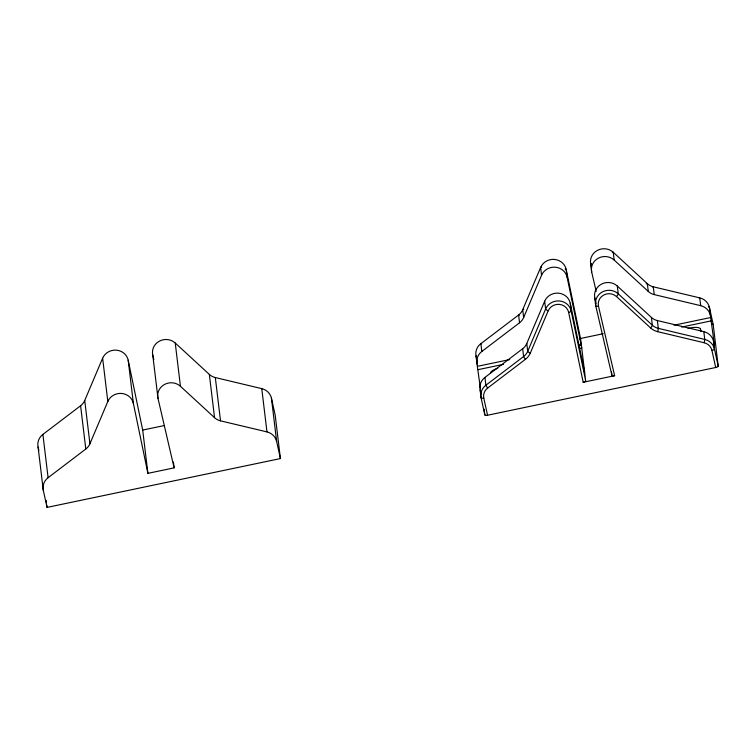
<?xml version="1.0" encoding="UTF-8"?>
<svg xmlns="http://www.w3.org/2000/svg" width="756" height="756" viewBox="0 0 756 756"><rect width="100%" height="100%" fill="white"/><g stroke="black" fill="none" stroke-linecap="round" stroke-linejoin="round"><path stroke-width="1.13" d="M584.615 372.264L570.241 303.194A13.4 12.672 -6.9 0 0 558.372 293.158A13.4 12.672 -6.9 0 0 544.679 301.209L526.781 343.489A13.4 12.672 -6.9 0 1 522.661 348.752L484.946 377.424A13.4 12.672 -6.9 0 0 480.136 390.02L481.071 397.807L484.832 414.921A2.684 0.869 -12.4 0 0 487.563 415.233L715.686 367.51L711.916 350.397A10.716 10.14 -6.9 0 0 704.176 342.751L657.72 331.686L658.315 328.444L657.37 320.563A13.4 12.672 -6.9 0 1 651.398 317.416L617.302 286.023A13.4 12.672 -6.9 0 0 601.426 284.152A13.4 12.672 -6.9 0 0 594.821 298.053L595.756 305.84L611.906 375.382L611.5 372.046M704.176 342.751L704.762 339.51L703.817 331.638L657.37 320.563M652.91 287.204L653.25 286.666L654.242 294.604L700.699 305.67A13.4 12.672 -6.9 0 1 710.375 315.224L714.448 345.171L713.503 341.192A13.4 12.672 -6.9 0 0 703.817 331.638M699.357 298.27L699.706 297.732L700.699 305.67M174.116 467.86L157.976 398.317L152.769 355.046A13.4 12.672 -6.9 0 1 159.374 341.145A13.4 12.672 -6.9 0 1 175.241 343.016L209.346 374.409A13.4 12.672 -6.9 0 0 215.318 377.556L261.765 388.631A13.4 12.672 -6.9 0 1 271.442 398.185L275.212 415.299L280.41 458.571L47.052 507.399L43.281 490.285L38.083 447.013A13.4 12.672 -6.9 0 1 42.894 434.416L80.599 405.745A13.4 12.672 -6.9 0 0 84.729 400.482L102.627 358.202A13.4 12.672 -6.9 0 1 116.311 350.151A13.4 12.672 -6.9 0 1 128.189 360.187L142.695 430.07L147.902 473.35L174.116 467.86L173.417 462.01M43.281 490.285A13.4 12.672 -6.9 0 1 48.1 477.697L85.806 449.017A13.4 12.672 -6.9 0 0 89.926 443.763L107.834 401.483L102.627 358.202M480.372 388.111L477.008 364.052A13.4 12.672 -6.9 0 1 481.827 351.464L519.533 322.784A13.4 12.672 -6.9 0 0 523.653 317.52L541.561 275.25L540.625 267.454A13.4 12.672 -6.9 0 1 554.309 259.402A13.4 12.672 -6.9 0 1 566.178 269.438L580.684 339.321L585.683 380.863L571.177 310.981L570.241 303.194M487.563 415.233L483.793 398.128A10.716 10.14 -6.9 0 1 487.648 388.055L525.363 359.374A16.084 15.205 -6.9 0 0 530.306 353.061L548.204 310.782A10.716 10.14 -6.9 0 1 559.157 304.347A10.716 10.14 -6.9 0 1 568.654 312.37L583.169 382.281L614.628 375.694L598.478 306.133A10.716 10.14 -6.9 0 1 603.76 295.01A10.716 10.14 -6.9 0 1 616.461 296.503L650.557 327.906A16.084 15.205 -6.9 0 0 657.72 331.686M142.695 430.07L164.232 425.562M580.58 338.461L603.241 333.717M477.508 366.301L509.742 359.563M578.803 345.114L581.184 344.972M674.04 325.184L710.876 317.482M478.151 369.646L503.477 364.354M579.427 348.459L581.723 347.977L581.591 347.099M681.6 327.083L711.519 320.818M157.976 398.317A13.4 12.672 -6.9 0 1 164.581 384.417A13.4 12.672 -6.9 0 1 180.448 386.288L214.553 417.69A13.4 12.672 -6.9 0 0 220.516 420.837L266.972 431.903A13.4 12.672 -6.9 0 1 276.649 441.466L280.41 458.571M519.259 315.167L518.607 314.874L519.533 322.784M481.553 343.838L480.882 343.602A13.4 12.672 -6.9 0 0 476.072 356.265L477.008 364.052M596.182 291.41L591.693 272.084A13.4 12.672 -6.9 0 1 598.308 258.183A13.4 12.672 -6.9 0 1 614.174 260.055L648.279 291.447A13.4 12.672 -6.9 0 0 654.242 294.604M525.363 359.374L523.615 356.624L522.661 348.752M487.648 388.055L485.9 385.305L484.946 377.424M584.482 371.725L584.293 370.865M591.551 267.719L590.757 264.298A13.4 12.672 -6.9 0 1 597.372 250.397A13.4 12.672 -6.9 0 1 613.239 252.268L647.334 283.661A13.4 12.672 -6.9 0 0 653.307 286.808L699.763 297.883A13.4 12.672 -6.9 0 1 709.44 307.437L713.201 324.551L718.2 366.093A2.684 0.869 -12.4 0 1 715.686 367.51M594.821 298.053L596.144 303.732M152.769 355.046L153.827 359.601M718.2 366.093L714.439 348.979L713.503 341.192M688.045 328.482A10.074 3.26 -12.4 0 1 700.462 329.115L700.916 331.374M477.329 361.963L476.072 356.265A2.684 0.869 -12.4 0 1 476.592 355.594M480.136 390.02L481.071 394.027L480.788 391.57M38.083 447.013L38.83 450.434M565.129 268.956A2.684 0.869 -11.7 0 1 566.178 269.438L567.113 277.225L581.26 345.35M128.189 360.187L133.387 403.468L147.902 473.35M581.156 344.84L581.336 345.738L581.222 345.18M581.298 345.539L581.506 346.635M710.375 315.224L709.44 307.437A2.684 0.869 -12.4 0 0 708.391 306.964M700.425 329.115L700.699 331.402M648.279 291.447L647.334 283.661A2.684 0.68 -47.4 0 0 646.229 283.878M651.398 317.416L652.333 325.203A2.684 0.68 -47.4 0 1 650.557 327.906M614.174 260.055L613.239 252.268A2.684 0.68 -47.4 0 0 612.303 252.372M617.302 286.023L618.238 293.81A2.684 0.68 -47.4 0 1 616.461 296.503M591.693 272.084L590.757 264.298A2.684 0.869 -13.1 0 1 591.457 263.513M544.679 301.209L545.615 309.006L527.716 351.275A13.4 12.672 -6.9 0 1 523.596 356.539L485.881 385.22A13.4 12.672 -6.9 0 0 481.071 397.807A2.684 0.869 -12.4 0 0 483.793 398.128M523.653 317.52L522.717 309.733L540.625 267.454A2.684 0.765 23 0 1 541.655 267.151M526.781 343.489L527.716 351.275A2.684 0.765 23 0 0 530.306 353.061M481.827 351.464L480.882 343.668L518.597 314.997A13.4 12.672 -6.9 0 0 522.717 309.733A2.684 0.765 23 0 1 523.757 309.421M484.142 409.147L484.832 414.921M271.442 398.185L276.649 441.466M261.765 388.631L266.972 431.903M215.318 377.556L220.516 420.837M209.346 374.409L214.553 417.69M175.241 343.016L180.448 386.288M84.729 400.482L89.926 443.763M80.599 405.745L85.806 449.017M42.894 434.416L48.1 477.697M46.201 500.377L46.485 502.721M46.768 505.055L47.052 507.399M541.561 275.25A13.4 12.672 -6.9 0 1 555.244 267.199A13.4 12.672 -6.9 0 1 567.113 277.225M598.478 306.133A2.684 0.869 -13.1 0 1 595.756 305.84A13.4 12.672 -6.9 0 1 602.371 291.939A13.4 12.672 -6.9 0 1 618.238 293.81L652.333 325.203A13.4 12.672 -6.9 0 0 658.306 328.359L704.753 339.425A13.4 12.672 -6.9 0 1 714.439 348.979A2.684 0.869 -12.4 0 1 711.916 350.397M490.616 373.01A10.074 3.26 -12.4 0 1 497.76 368.314M614.628 375.694A2.684 0.869 -12.4 0 1 612.464 375.789M585.342 381.411A2.684 0.869 -12.4 0 1 583.169 382.281M548.204 310.782A2.684 0.765 23 0 1 545.615 309.006A13.4 12.672 -6.9 0 1 559.308 300.954A13.4 12.672 -6.9 0 1 571.177 310.981A2.684 0.869 -11.7 0 1 568.654 312.37M711.925 324.069A2.684 0.869 -12.4 0 1 713.201 324.551M579.465 338.849A2.684 0.869 -12.4 0 1 580.126 338.924M107.834 401.483A13.4 12.672 -6.9 0 1 121.518 393.432A13.4 12.672 -6.9 0 1 133.387 403.468"/></g></svg>
